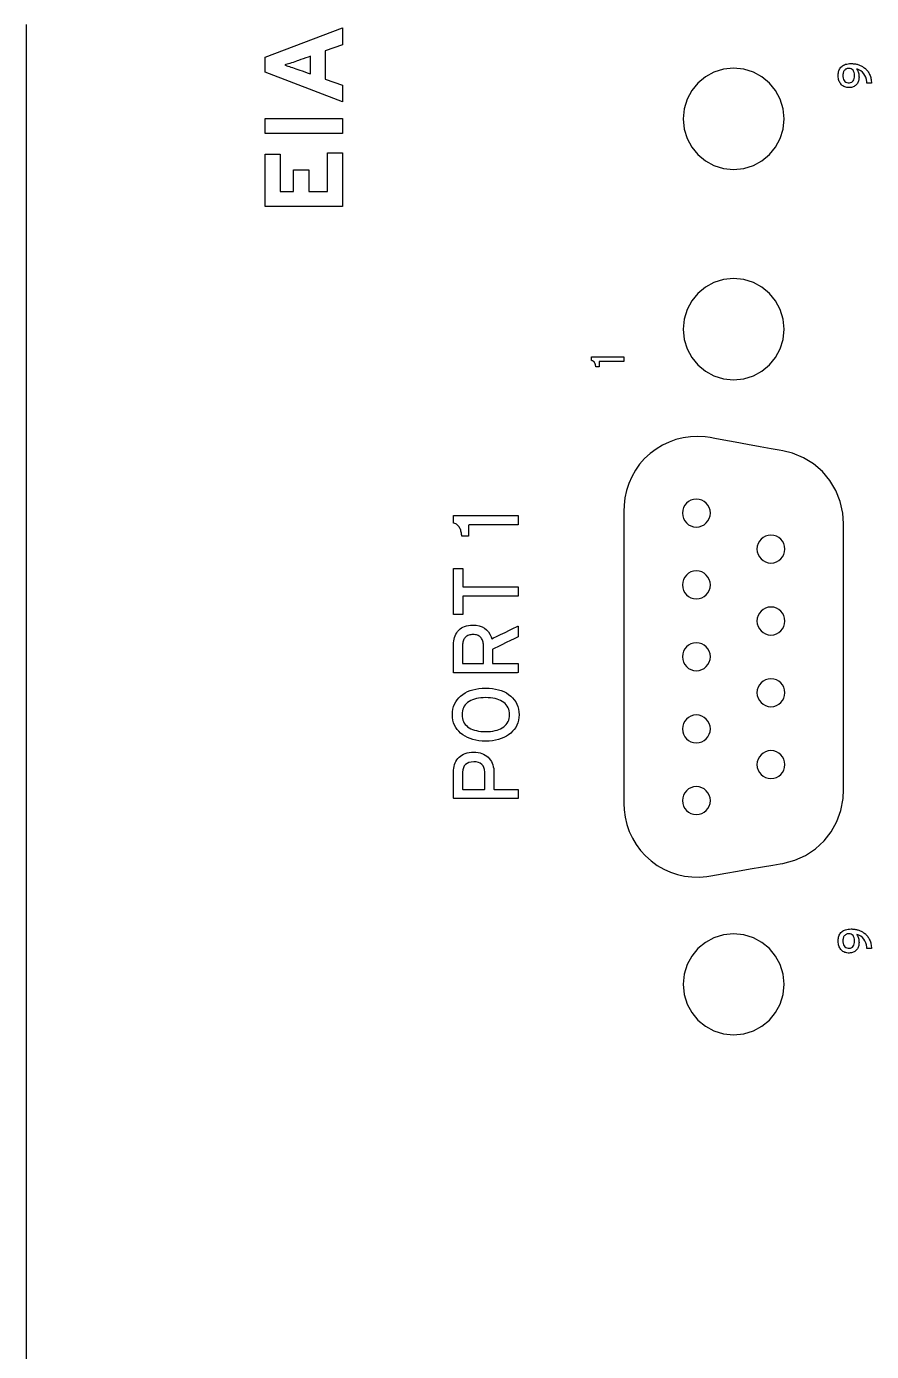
# Model space of a CAD drawing. Extents: x 1 to 47.7, y 0.2 to 33.3.
# Drawn here: x 31.778 to 33.048, y 14.841 to 16.831 of the extents above; entities that cross this region are included whole.
import ezdxf

# ---------------------------------------------------------------- set-up
doc = ezdxf.new("R2010")
doc.units = 0
doc.header["$MEASUREMENT"] = 0
doc.layers.add('4_0_____DWG', color=7, linetype='CONTINUOUS')

msp = doc.modelspace()

# ---------------------------------------------------------------- linework, layer by layer
at = {"layer": '4_0_____DWG'}
for points in [[(31.778, 14.7603), (31.778, 14.94), (31.778, 15.1177), (31.778, 15.2057), (31.778, 15.2932), (31.778, 15.3801), (31.778, 15.4665), (31.778, 15.5522), (31.778, 15.6374), (31.778, 15.7219), (31.778, 15.8059), (31.778, 15.8891), (31.778, 15.9718), (31.778, 16.0538), (31.778, 16.1351), (31.778, 16.2157), (31.778, 16.2956), (31.778, 16.3749), (31.778, 16.4534), (31.778, 16.5311), (31.778, 16.6081), (31.778, 16.6844), (31.778, 16.7599), (31.778, 16.8346)], [(32.2532, 16.8041), (32.2272, 16.7949), (32.2272, 16.7523), (32.2532, 16.7431), (32.2532, 16.7181), (32.1366, 16.7627), (32.1366, 16.7854), (32.2532, 16.8297), (32.2532, 16.8041)], [(32.2532, 16.6709), (32.1366, 16.6709), (32.1366, 16.6935), (32.2532, 16.6935), (32.2532, 16.6709)], [(32.2532, 16.5609), (32.1366, 16.5609), (32.1366, 16.6395), (32.1594, 16.6395), (32.1594, 16.5835), (32.1796, 16.5835), (32.1796, 16.6161), (32.2022, 16.6161), (32.2022, 16.5835), (32.2304, 16.5835), (32.2304, 16.6418), (32.2532, 16.6418), (32.2532, 16.5609)], [(32.434, 15.9896), (32.517, 15.9896), (32.517, 15.9755), (32.434, 15.9755), (32.434, 15.948), (32.4198, 15.948), (32.4198, 16.0171), (32.434, 16.0171), (32.434, 15.9896)]]:
    msp.add_lwpolyline(points, dxfattribs=at)
for points in [[(32.1839, 16.7794), (32.1813, 16.7785), (32.1788, 16.7776), (32.1764, 16.7768), (32.1741, 16.7761), (32.1719, 16.7754), (32.1699, 16.7748), (32.1679, 16.7742), (32.1661, 16.7737), (32.1672, 16.7732), (32.1691, 16.7726), (32.1711, 16.772), (32.1732, 16.7713), (32.1755, 16.7706), (32.1778, 16.7698), (32.1803, 16.769), (32.1829, 16.7681), (32.1842, 16.7676), (32.186, 16.767), (32.189, 16.7659), (32.1926, 16.7647), (32.1964, 16.7633), (32.2001, 16.762), (32.203, 16.761), (32.2048, 16.7603), (32.2051, 16.7604), (32.2051, 16.7623), (32.2051, 16.7657), (32.2051, 16.7702), (32.2051, 16.775), (32.2051, 16.7797), (32.2051, 16.7836), (32.2051, 16.7862), (32.2051, 16.7869), (32.2039, 16.7865), (32.2014, 16.7856), (32.198, 16.7844), (32.1941, 16.783), (32.1904, 16.7817), (32.1871, 16.7806), (32.1848, 16.7797)], [(32.841, 16.7687), (32.8257, 16.7672), (32.8114, 16.7627), (32.7985, 16.7557), (32.7873, 16.7464), (32.778, 16.7352), (32.771, 16.7223), (32.7666, 16.708), (32.765, 16.6927), (32.7666, 16.6774), (32.771, 16.6631), (32.778, 16.6502), (32.7873, 16.639), (32.7985, 16.6297), (32.8114, 16.6227), (32.8257, 16.6182), (32.841, 16.6167), (32.8563, 16.6182), (32.8706, 16.6227), (32.8835, 16.6297), (32.8947, 16.639), (32.904, 16.6502), (32.911, 16.6631), (32.9155, 16.6774), (32.917, 16.6927), (32.9155, 16.708), (32.911, 16.7223), (32.904, 16.7352), (32.8947, 16.7464), (32.8835, 16.7557), (32.8706, 16.7627), (32.8563, 16.7672)], [(33.0175, 16.7758), (33.0186, 16.7758), (33.0197, 16.7757), (33.0208, 16.7756), (33.022, 16.7755), (33.0231, 16.7754), (33.0243, 16.7752), (33.0254, 16.7749), (33.0266, 16.7747), (33.0278, 16.7743), (33.029, 16.774), (33.0302, 16.7735), (33.0313, 16.7731), (33.0325, 16.7725), (33.0336, 16.7719), (33.0347, 16.7713), (33.0358, 16.7706), (33.0369, 16.7699), (33.038, 16.7691), (33.039, 16.7683), (33.0399, 16.7674), (33.0408, 16.7665), (33.0417, 16.7654), (33.0425, 16.7644), (33.0433, 16.7632), (33.0441, 16.762), (33.0447, 16.7608), (33.0454, 16.7594), (33.046, 16.758), (33.0465, 16.7565), (33.047, 16.755), (33.0474, 16.7534), (33.0477, 16.7517), (33.0479, 16.7499), (33.0481, 16.7481), (33.0482, 16.7466), (33.0479, 16.7466), (33.0471, 16.7466), (33.0461, 16.7466), (33.0449, 16.7466), (33.0438, 16.7466), (33.0427, 16.7466), (33.0419, 16.7466), (33.0414, 16.7466), (33.0412, 16.7486), (33.0407, 16.7521), (33.0398, 16.7552), (33.0384, 16.7581), (33.0367, 16.7606), (33.0347, 16.7629), (33.0322, 16.7648), (33.0293, 16.7664), (33.0261, 16.7677), (33.0263, 16.767), (33.0271, 16.7658), (33.0277, 16.7646), (33.0283, 16.7633), (33.0287, 16.7619), (33.0291, 16.7603), (33.0293, 16.7587), (33.0294, 16.757), (33.0295, 16.7553), (33.0294, 16.7538), (33.0292, 16.7524), (33.029, 16.751), (33.0286, 16.7497), (33.0281, 16.7484), (33.0276, 16.7472), (33.0269, 16.7461), (33.0262, 16.745), (33.0253, 16.7439), (33.0243, 16.743), (33.0233, 16.7421), (33.0221, 16.7414), (33.0208, 16.7408), (33.0194, 16.7404), (33.0179, 16.74), (33.0163, 16.7398), (33.0146, 16.7397), (33.0129, 16.7397), (33.0111, 16.7399), (33.0095, 16.7403), (33.008, 16.7407), (33.0066, 16.7413), (33.0053, 16.7421), (33.0042, 16.743), (33.0031, 16.744), (33.0021, 16.7452), (33.0012, 16.7464), (33.0004, 16.7477), (32.9998, 16.7491), (32.9992, 16.7505), (32.9988, 16.752), (32.9984, 16.7536), (32.9982, 16.7553), (32.9981, 16.757), (32.9981, 16.7588), (32.9982, 16.7605), (32.9984, 16.7621), (32.9988, 16.7637), (32.9992, 16.7651), (32.9998, 16.7666), (33.0005, 16.7679), (33.0013, 16.7691), (33.0023, 16.7703), (33.0034, 16.7714), (33.0046, 16.7724), (33.006, 16.7733), (33.0075, 16.774), (33.0092, 16.7747), (33.011, 16.7751), (33.013, 16.7755), (33.0152, 16.7757)], [(33.0141, 16.7686), (33.0132, 16.7686), (33.0123, 16.7685), (33.0115, 16.7683), (33.0107, 16.768), (33.0099, 16.7676), (33.0092, 16.7672), (33.0086, 16.7667), (33.0079, 16.7661), (33.0073, 16.7654), (33.0068, 16.7646), (33.0063, 16.7638), (33.0059, 16.7629), (33.0056, 16.7618), (33.0054, 16.7608), (33.0052, 16.7596), (33.0051, 16.7584), (33.0052, 16.7563), (33.0055, 16.754), (33.0061, 16.752), (33.007, 16.7503), (33.0081, 16.749), (33.0094, 16.7479), (33.011, 16.7473), (33.0129, 16.7469), (33.0149, 16.7468), (33.0168, 16.7472), (33.0184, 16.7478), (33.0197, 16.7487), (33.0208, 16.75), (33.0217, 16.7515), (33.0222, 16.7534), (33.0226, 16.7555), (33.0226, 16.758), (33.0224, 16.7605), (33.022, 16.7626), (33.0213, 16.7644), (33.0204, 16.7659), (33.0192, 16.767), (33.0177, 16.7679), (33.016, 16.7684)], [(32.841, 16.4527), (32.8257, 16.4512), (32.8114, 16.4467), (32.7985, 16.4397), (32.7873, 16.4304), (32.778, 16.4192), (32.771, 16.4063), (32.7666, 16.392), (32.765, 16.3767), (32.7666, 16.3614), (32.771, 16.3471), (32.778, 16.3342), (32.7873, 16.323), (32.7985, 16.3137), (32.8114, 16.3067), (32.8257, 16.3023), (32.841, 16.3007), (32.8563, 16.3023), (32.8706, 16.3067), (32.8835, 16.3137), (32.8947, 16.323), (32.904, 16.3342), (32.911, 16.3471), (32.9155, 16.3614), (32.917, 16.3767), (32.9155, 16.392), (32.911, 16.4063), (32.904, 16.4192), (32.8947, 16.4304), (32.8835, 16.4397), (32.8706, 16.4467), (32.8563, 16.4512)], [(32.676, 16.3283), (32.6745, 16.3283), (32.6708, 16.3283), (32.6653, 16.3283), (32.659, 16.3283), (32.6525, 16.3283), (32.6465, 16.3283), (32.6418, 16.3283), (32.6391, 16.3283), (32.6387, 16.3282), (32.6387, 16.3276), (32.6387, 16.3266), (32.6387, 16.3253), (32.6387, 16.3238), (32.6387, 16.3224), (32.6387, 16.3212), (32.6387, 16.3203), (32.6387, 16.32), (32.6385, 16.32), (32.638, 16.32), (32.6373, 16.32), (32.6364, 16.32), (32.6355, 16.32), (32.6347, 16.32), (32.6341, 16.32), (32.6337, 16.32), (32.6336, 16.3204), (32.6336, 16.3213), (32.6334, 16.3221), (32.6333, 16.3229), (32.6331, 16.3236), (32.6328, 16.3243), (32.6326, 16.325), (32.6323, 16.3257), (32.632, 16.3264), (32.6316, 16.327), (32.6312, 16.3275), (32.6308, 16.328), (32.6303, 16.3284), (32.6297, 16.3288), (32.6291, 16.3291), (32.6285, 16.3294), (32.6278, 16.3296), (32.6274, 16.3297), (32.6274, 16.3301), (32.6274, 16.3309), (32.6274, 16.3318), (32.6274, 16.3328), (32.6274, 16.3337), (32.6274, 16.3346), (32.6274, 16.3352), (32.6274, 16.3354), (32.6292, 16.3354), (32.6342, 16.3354), (32.6413, 16.3354), (32.6495, 16.3354), (32.658, 16.3354), (32.6658, 16.3354), (32.672, 16.3354), (32.6755, 16.3354), (32.676, 16.3353), (32.676, 16.3348), (32.676, 16.3339), (32.676, 16.3328), (32.676, 16.3315), (32.676, 16.3303), (32.676, 16.3293), (32.676, 16.3286)], [(32.9151, 15.5744), (32.9328, 15.579), (32.9492, 15.5864), (32.9639, 15.5961), (32.9768, 15.608), (32.9876, 15.6218), (32.9962, 15.6372), (33.0022, 15.6539), (33.0055, 15.6717), (33.006, 15.6852), (33.006, 15.7113), (33.006, 15.7593), (33.006, 15.8219), (33.006, 15.8912), (33.006, 15.9598), (33.006, 16.0201), (33.006, 16.0644), (33.006, 16.0851), (33.005, 16.1004), (33.0012, 16.1179), (32.9946, 16.1344), (32.9856, 16.1495), (32.9744, 16.1629), (32.9611, 16.1744), (32.946, 16.1837), (32.9294, 16.1905), (32.9149, 16.194), (32.9093, 16.1951), (32.8972, 16.1973), (32.8807, 16.2003), (32.862, 16.2037), (32.8431, 16.2071), (32.826, 16.2102), (32.8129, 16.2126), (32.8058, 16.2139), (32.7984, 16.215), (32.7872, 16.2157), (32.7761, 16.2153), (32.7651, 16.2137), (32.7543, 16.211), (32.7439, 16.2073), (32.7339, 16.2025), (32.7243, 16.1967), (32.7153, 16.1899), (32.707, 16.1823), (32.6997, 16.1739), (32.6932, 16.1648), (32.6878, 16.1552), (32.6833, 16.145), (32.6798, 16.1345), (32.6775, 16.1236), (32.6762, 16.1125), (32.676, 16.1029), (32.676, 16.0744), (32.676, 16.0216), (32.676, 15.9531), (32.676, 15.877), (32.676, 15.8017), (32.676, 15.7357), (32.676, 15.6871), (32.676, 15.6644), (32.6764, 15.6547), (32.6779, 15.6436), (32.6804, 15.6328), (32.6841, 15.6223), (32.6888, 15.6122), (32.6944, 15.6027), (32.7011, 15.5938), (32.7086, 15.5855), (32.717, 15.578), (32.7262, 15.5714), (32.7358, 15.5658), (32.746, 15.5612), (32.7565, 15.5577), (32.7673, 15.5553), (32.7783, 15.554), (32.7894, 15.5538), (32.8006, 15.5547), (32.8066, 15.5556), (32.8151, 15.5571), (32.8292, 15.5595), (32.8468, 15.5626), (32.8658, 15.5659), (32.8843, 15.569), (32.9, 15.5718), (32.911, 15.5737)], [(32.785, 16.1215), (32.7808, 16.1211), (32.7768, 16.1199), (32.7733, 16.1179), (32.7702, 16.1154), (32.7676, 16.1123), (32.7657, 16.1087), (32.7644, 16.1048), (32.764, 16.1005), (32.7644, 16.0963), (32.7657, 16.0924), (32.7676, 16.0888), (32.7702, 16.0857), (32.7733, 16.0831), (32.7768, 16.0812), (32.7808, 16.0799), (32.785, 16.0795), (32.7892, 16.0799), (32.7932, 16.0812), (32.7967, 16.0831), (32.7999, 16.0857), (32.8024, 16.0888), (32.8044, 16.0924), (32.8056, 16.0963), (32.806, 16.1005), (32.8056, 16.1048), (32.8044, 16.1087), (32.8024, 16.1123), (32.7999, 16.1154), (32.7967, 16.1179), (32.7932, 16.1199), (32.7892, 16.1211)], [(32.517, 16.0828), (32.5141, 16.0828), (32.5065, 16.0828), (32.4957, 16.0828), (32.483, 16.0828), (32.4699, 16.0828), (32.458, 16.0828), (32.4486, 16.0828), (32.4432, 16.0828), (32.4424, 16.0826), (32.4424, 16.0814), (32.4424, 16.0793), (32.4424, 16.0766), (32.4424, 16.0737), (32.4424, 16.0709), (32.4424, 16.0684), (32.4424, 16.0667), (32.4424, 16.0661), (32.442, 16.0661), (32.441, 16.0661), (32.4396, 16.0661), (32.4378, 16.0661), (32.4361, 16.0661), (32.4345, 16.0661), (32.4332, 16.0661), (32.4325, 16.0661), (32.4323, 16.067), (32.4321, 16.0686), (32.4319, 16.0703), (32.4315, 16.0719), (32.4311, 16.0734), (32.4307, 16.0748), (32.4302, 16.0762), (32.4296, 16.0776), (32.4289, 16.0788), (32.4282, 16.08), (32.4274, 16.0811), (32.4265, 16.0821), (32.4255, 16.0829), (32.4244, 16.0837), (32.4232, 16.0843), (32.4219, 16.0849), (32.4205, 16.0853), (32.4198, 16.0856), (32.4198, 16.0864), (32.4198, 16.0879), (32.4198, 16.0897), (32.4198, 16.0917), (32.4198, 16.0936), (32.4198, 16.0953), (32.4198, 16.0964), (32.4198, 16.0969), (32.4235, 16.0969), (32.4334, 16.0969), (32.4475, 16.0969), (32.4641, 16.0969), (32.4811, 16.0969), (32.4967, 16.0969), (32.5089, 16.0969), (32.516, 16.0969), (32.517, 16.0967), (32.517, 16.0957), (32.517, 16.0939), (32.517, 16.0917), (32.517, 16.0892), (32.517, 16.0868), (32.517, 16.0848), (32.517, 16.0833)], [(32.897, 16.0675), (32.8928, 16.0671), (32.8888, 16.0658), (32.8853, 16.0639), (32.8822, 16.0613), (32.8796, 16.0582), (32.8777, 16.0547), (32.8764, 16.0507), (32.876, 16.0465), (32.8764, 16.0423), (32.8777, 16.0383), (32.8796, 16.0348), (32.8822, 16.0316), (32.8853, 16.0291), (32.8888, 16.0272), (32.8928, 16.0259), (32.897, 16.0255), (32.9012, 16.0259), (32.9052, 16.0272), (32.9087, 16.0291), (32.9119, 16.0316), (32.9144, 16.0348), (32.9164, 16.0383), (32.9176, 16.0423), (32.918, 16.0465), (32.9176, 16.0507), (32.9164, 16.0547), (32.9144, 16.0582), (32.9119, 16.0613), (32.9087, 16.0639), (32.9052, 16.0658), (32.9012, 16.0671)], [(32.785, 16.0137), (32.7808, 16.0133), (32.7768, 16.0121), (32.7733, 16.0101), (32.7702, 16.0075), (32.7676, 16.0044), (32.7657, 16.0009), (32.7644, 15.9969), (32.764, 15.9927), (32.7644, 15.9885), (32.7657, 15.9845), (32.7676, 15.9809), (32.7702, 15.9778), (32.7733, 15.9753), (32.7768, 15.9733), (32.7808, 15.9721), (32.785, 15.9717), (32.7892, 15.9721), (32.7932, 15.9733), (32.7967, 15.9753), (32.7999, 15.9778), (32.8024, 15.9809), (32.8044, 15.9845), (32.8056, 15.9885), (32.806, 15.9927), (32.8056, 15.9969), (32.8044, 16.0009), (32.8024, 16.0044), (32.7999, 16.0075), (32.7967, 16.0101), (32.7932, 16.0121), (32.7892, 16.0133)], [(32.897, 15.9594), (32.8928, 15.959), (32.8888, 15.9578), (32.8853, 15.9558), (32.8822, 15.9533), (32.8796, 15.9502), (32.8777, 15.9466), (32.8764, 15.9427), (32.876, 15.9384), (32.8764, 15.9342), (32.8777, 15.9302), (32.8796, 15.9267), (32.8822, 15.9236), (32.8853, 15.921), (32.8888, 15.9191), (32.8928, 15.9178), (32.897, 15.9174), (32.9012, 15.9178), (32.9052, 15.9191), (32.9087, 15.921), (32.9119, 15.9236), (32.9144, 15.9267), (32.9164, 15.9302), (32.9176, 15.9342), (32.918, 15.9384), (32.9176, 15.9427), (32.9164, 15.9466), (32.9144, 15.9502), (32.9119, 15.9533), (32.9087, 15.9558), (32.9052, 15.9578), (32.9012, 15.959)], [(32.4488, 15.9324), (32.454, 15.932), (32.4587, 15.9311), (32.4628, 15.9297), (32.4665, 15.9277), (32.4697, 15.9252), (32.4724, 15.9222), (32.4747, 15.9186), (32.4764, 15.9145), (32.4774, 15.9117), (32.4799, 15.9129), (32.4845, 15.9152), (32.4906, 15.9181), (32.4974, 15.9214), (32.5042, 15.9247), (32.5101, 15.9276), (32.5146, 15.9297), (32.5168, 15.9308), (32.517, 15.9305), (32.517, 15.9292), (32.517, 15.927), (32.517, 15.9244), (32.517, 15.9216), (32.517, 15.9189), (32.517, 15.9166), (32.517, 15.9151), (32.5169, 15.9146), (32.5153, 15.9137), (32.5113, 15.9118), (32.5057, 15.9091), (32.4992, 15.906), (32.4926, 15.9028), (32.4866, 15.8998), (32.4818, 15.8975), (32.4789, 15.8961), (32.4785, 15.8957), (32.4785, 15.8943), (32.4785, 15.8917), (32.4785, 15.8884), (32.4785, 15.8848), (32.4785, 15.8812), (32.4785, 15.878), (32.4785, 15.8757), (32.4785, 15.8747), (32.4795, 15.8746), (32.4829, 15.8746), (32.4881, 15.8746), (32.4944, 15.8746), (32.5011, 15.8746), (32.5073, 15.8746), (32.5126, 15.8746), (32.516, 15.8746), (32.517, 15.8746), (32.517, 15.8739), (32.517, 15.8724), (32.517, 15.8704), (32.517, 15.8681), (32.517, 15.8657), (32.517, 15.8635), (32.517, 15.8619), (32.517, 15.8609), (32.5158, 15.8608), (32.5087, 15.8608), (32.4966, 15.8608), (32.4813, 15.8608), (32.4645, 15.8608), (32.4482, 15.8608), (32.4341, 15.8608), (32.424, 15.8608), (32.4198, 15.8608), (32.4198, 15.8621), (32.4198, 15.866), (32.4198, 15.8717), (32.4198, 15.8785), (32.4198, 15.8857), (32.4198, 15.8924), (32.4198, 15.8978), (32.4198, 15.9013), (32.4198, 15.9029), (32.4199, 15.9058), (32.4203, 15.9085), (32.4208, 15.9112), (32.4215, 15.9137), (32.4224, 15.9162), (32.4234, 15.9185), (32.4247, 15.9207), (32.4261, 15.9228), (32.4278, 15.9247), (32.4297, 15.9265), (32.4318, 15.928), (32.4341, 15.9293), (32.4366, 15.9304), (32.4393, 15.9312), (32.4423, 15.9318), (32.4454, 15.9322)], [(32.4492, 15.9181), (32.4474, 15.918), (32.4458, 15.9178), (32.4442, 15.9175), (32.4427, 15.9171), (32.4414, 15.9165), (32.4401, 15.9159), (32.439, 15.9151), (32.4379, 15.9142), (32.437, 15.9132), (32.4362, 15.9121), (32.4354, 15.9109), (32.4348, 15.9096), (32.4343, 15.9082), (32.4339, 15.9068), (32.4337, 15.9052), (32.4335, 15.9036), (32.4335, 15.9021), (32.4335, 15.9007), (32.4335, 15.8977), (32.4335, 15.8935), (32.4335, 15.8887), (32.4335, 15.8839), (32.4335, 15.8796), (32.4335, 15.8764), (32.4335, 15.8747), (32.4341, 15.8746), (32.4368, 15.8746), (32.4411, 15.8746), (32.4464, 15.8746), (32.4519, 15.8746), (32.4571, 15.8746), (32.4614, 15.8746), (32.4642, 15.8746), (32.4648, 15.8747), (32.4648, 15.8764), (32.4648, 15.8796), (32.4648, 15.8839), (32.4648, 15.8887), (32.4648, 15.8935), (32.4648, 15.8977), (32.4648, 15.9007), (32.4648, 15.9021), (32.4648, 15.9036), (32.4646, 15.9052), (32.4644, 15.9067), (32.464, 15.9081), (32.4635, 15.9095), (32.4629, 15.9108), (32.4622, 15.912), (32.4614, 15.9131), (32.4605, 15.9141), (32.4595, 15.915), (32.4584, 15.9158), (32.4572, 15.9165), (32.4558, 15.9171), (32.4543, 15.9175), (32.4528, 15.9178), (32.4511, 15.918)], [(32.785, 15.9057), (32.7808, 15.9053), (32.7768, 15.9041), (32.7733, 15.9021), (32.7702, 15.8996), (32.7676, 15.8965), (32.7657, 15.8929), (32.7644, 15.8889), (32.764, 15.8847), (32.7644, 15.8805), (32.7657, 15.8765), (32.7676, 15.873), (32.7702, 15.8699), (32.7733, 15.8673), (32.7768, 15.8654), (32.7808, 15.8641), (32.785, 15.8637), (32.7892, 15.8641), (32.7932, 15.8654), (32.7967, 15.8673), (32.7999, 15.8699), (32.8024, 15.873), (32.8044, 15.8765), (32.8056, 15.8805), (32.806, 15.8847), (32.8056, 15.8889), (32.8044, 15.8929), (32.8024, 15.8965), (32.7999, 15.8996), (32.7967, 15.9021), (32.7932, 15.9041), (32.7892, 15.9053)], [(32.897, 15.8517), (32.8928, 15.8513), (32.8888, 15.8501), (32.8853, 15.8481), (32.8822, 15.8455), (32.8796, 15.8424), (32.8777, 15.8389), (32.8764, 15.8349), (32.876, 15.8307), (32.8764, 15.8265), (32.8777, 15.8225), (32.8796, 15.8189), (32.8822, 15.8158), (32.8853, 15.8133), (32.8888, 15.8113), (32.8928, 15.8101), (32.897, 15.8097), (32.9012, 15.8101), (32.9052, 15.8113), (32.9087, 15.8133), (32.9119, 15.8158), (32.9144, 15.8189), (32.9164, 15.8225), (32.9176, 15.8265), (32.918, 15.8307), (32.9176, 15.8349), (32.9164, 15.8389), (32.9144, 15.8424), (32.9119, 15.8455), (32.9087, 15.8481), (32.9052, 15.8501), (32.9012, 15.8513)], [(32.4683, 15.8376), (32.4735, 15.8374), (32.4784, 15.837), (32.4831, 15.8362), (32.4875, 15.8352), (32.4917, 15.8339), (32.4956, 15.8323), (32.4993, 15.8304), (32.5027, 15.8282), (32.5059, 15.8257), (32.5088, 15.823), (32.5113, 15.82), (32.5134, 15.8168), (32.5152, 15.8134), (32.5166, 15.8098), (32.5176, 15.806), (32.5182, 15.802), (32.5185, 15.7977), (32.5182, 15.7935), (32.5176, 15.7894), (32.5166, 15.7857), (32.5152, 15.7821), (32.5134, 15.7787), (32.5113, 15.7756), (32.5088, 15.7727), (32.5059, 15.77), (32.5027, 15.7676), (32.4993, 15.7653), (32.4956, 15.7634), (32.4917, 15.7617), (32.4875, 15.7604), (32.4831, 15.7593), (32.4784, 15.7585), (32.4735, 15.7581), (32.4683, 15.7579), (32.4632, 15.7581), (32.4582, 15.7585), (32.4535, 15.7593), (32.4491, 15.7604), (32.4449, 15.7617), (32.4409, 15.7634), (32.4372, 15.7653), (32.4338, 15.7676), (32.4306, 15.77), (32.4277, 15.7727), (32.4253, 15.7756), (32.4232, 15.7787), (32.4214, 15.7821), (32.4201, 15.7857), (32.4191, 15.7894), (32.4185, 15.7935), (32.4182, 15.7977), (32.4185, 15.802), (32.4191, 15.806), (32.4201, 15.8098), (32.4214, 15.8134), (32.4232, 15.8168), (32.4253, 15.82), (32.4277, 15.823), (32.4306, 15.8257), (32.4338, 15.8282), (32.4372, 15.8304), (32.4409, 15.8323), (32.4449, 15.8339), (32.4491, 15.8352), (32.4535, 15.8362), (32.4582, 15.837), (32.4632, 15.8374)], [(32.4683, 15.8233), (32.4645, 15.8232), (32.4609, 15.8229), (32.4575, 15.8225), (32.4542, 15.8218), (32.4512, 15.821), (32.4484, 15.82), (32.4457, 15.8189), (32.4433, 15.8175), (32.4411, 15.816), (32.4392, 15.8143), (32.4375, 15.8125), (32.4361, 15.8104), (32.4349, 15.8082), (32.434, 15.8058), (32.4333, 15.8033), (32.4329, 15.8006), (32.4327, 15.7977), (32.4329, 15.7949), (32.4333, 15.7922), (32.434, 15.7897), (32.4349, 15.7874), (32.4361, 15.7852), (32.4375, 15.7832), (32.4392, 15.7813), (32.4411, 15.7796), (32.4433, 15.7781), (32.4457, 15.7767), (32.4484, 15.7755), (32.4512, 15.7745), (32.4542, 15.7737), (32.4575, 15.7731), (32.4609, 15.7726), (32.4645, 15.7723), (32.4683, 15.7722), (32.4721, 15.7723), (32.4757, 15.7726), (32.4791, 15.7731), (32.4823, 15.7737), (32.4853, 15.7745), (32.4881, 15.7755), (32.4907, 15.7767), (32.4931, 15.7781), (32.4953, 15.7796), (32.4974, 15.7813), (32.4991, 15.7832), (32.5006, 15.7852), (32.5018, 15.7874), (32.5028, 15.7897), (32.5035, 15.7922), (32.5039, 15.7949), (32.504, 15.7977), (32.5039, 15.8006), (32.5035, 15.8033), (32.5028, 15.8058), (32.5018, 15.8082), (32.5006, 15.8104), (32.4991, 15.8125), (32.4974, 15.8143), (32.4953, 15.816), (32.4931, 15.8175), (32.4907, 15.8189), (32.4881, 15.82), (32.4853, 15.821), (32.4823, 15.8218), (32.4791, 15.8225), (32.4757, 15.8229), (32.4721, 15.8232)], [(32.785, 15.7973), (32.7808, 15.7969), (32.7768, 15.7957), (32.7733, 15.7937), (32.7702, 15.7912), (32.7676, 15.7881), (32.7657, 15.7845), (32.7644, 15.7806), (32.764, 15.7763), (32.7644, 15.7721), (32.7657, 15.7682), (32.7676, 15.7646), (32.7702, 15.7615), (32.7733, 15.7589), (32.7768, 15.757), (32.7808, 15.7558), (32.785, 15.7553), (32.7892, 15.7558), (32.7932, 15.757), (32.7967, 15.7589), (32.7999, 15.7615), (32.8024, 15.7646), (32.8044, 15.7682), (32.8056, 15.7721), (32.806, 15.7763), (32.8056, 15.7806), (32.8044, 15.7845), (32.8024, 15.7881), (32.7999, 15.7912), (32.7967, 15.7937), (32.7932, 15.7957), (32.7892, 15.7969)], [(32.4502, 15.7413), (32.4536, 15.7412), (32.4568, 15.7408), (32.4598, 15.7402), (32.4626, 15.7393), (32.4652, 15.7383), (32.4676, 15.737), (32.4699, 15.7354), (32.4719, 15.7337), (32.4737, 15.7317), (32.4754, 15.7296), (32.4768, 15.7273), (32.478, 15.7249), (32.4789, 15.7223), (32.4797, 15.7196), (32.4803, 15.7167), (32.4806, 15.7137), (32.4807, 15.7105), (32.4807, 15.7094), (32.4807, 15.7071), (32.4807, 15.7036), (32.4807, 15.6995), (32.4807, 15.6952), (32.4807, 15.6912), (32.4807, 15.6879), (32.4807, 15.6859), (32.4809, 15.6855), (32.4831, 15.6855), (32.4874, 15.6855), (32.4929, 15.6855), (32.4992, 15.6855), (32.5054, 15.6855), (32.5109, 15.6855), (32.5149, 15.6855), (32.5169, 15.6855), (32.517, 15.6852), (32.517, 15.684), (32.517, 15.6821), (32.517, 15.6798), (32.517, 15.6774), (32.517, 15.6751), (32.517, 15.6732), (32.517, 15.672), (32.5168, 15.6717), (32.5116, 15.6717), (32.5007, 15.6717), (32.486, 15.6717), (32.4693, 15.6717), (32.4525, 15.6717), (32.4375, 15.6717), (32.4261, 15.6717), (32.4202, 15.6717), (32.4198, 15.6724), (32.4198, 15.6756), (32.4198, 15.6808), (32.4198, 15.6872), (32.4198, 15.694), (32.4198, 15.7006), (32.4198, 15.7061), (32.4198, 15.7099), (32.4198, 15.7114), (32.4199, 15.7144), (32.4202, 15.7173), (32.4208, 15.7201), (32.4215, 15.7227), (32.4224, 15.7252), (32.4236, 15.7275), (32.4249, 15.7298), (32.4265, 15.7318), (32.4283, 15.7338), (32.4303, 15.7355), (32.4325, 15.737), (32.4349, 15.7383), (32.4376, 15.7394), (32.4404, 15.7402), (32.4435, 15.7408), (32.4467, 15.7412)], [(32.4502, 15.727), (32.4464, 15.7266), (32.4431, 15.7259), (32.4403, 15.7246), (32.4379, 15.7229), (32.4361, 15.7208), (32.4347, 15.7181), (32.4339, 15.7151), (32.4335, 15.7116), (32.4335, 15.7101), (32.4335, 15.7077), (32.4335, 15.704), (32.4335, 15.6995), (32.4335, 15.6949), (32.4335, 15.6907), (32.4335, 15.6875), (32.4335, 15.6857), (32.434, 15.6855), (32.4368, 15.6855), (32.4415, 15.6855), (32.4472, 15.6855), (32.4533, 15.6855), (32.4591, 15.6855), (32.4637, 15.6855), (32.4665, 15.6855), (32.467, 15.6857), (32.467, 15.6875), (32.467, 15.6907), (32.467, 15.6949), (32.467, 15.6995), (32.467, 15.704), (32.467, 15.7077), (32.467, 15.7101), (32.467, 15.7116), (32.4666, 15.7152), (32.4657, 15.7183), (32.4643, 15.7209), (32.4625, 15.7231), (32.4601, 15.7248), (32.4573, 15.726), (32.454, 15.7267)], [(32.897, 15.7437), (32.8928, 15.7433), (32.8888, 15.7421), (32.8853, 15.7401), (32.8822, 15.7376), (32.8796, 15.7345), (32.8777, 15.7309), (32.8764, 15.727), (32.876, 15.7227), (32.8764, 15.7185), (32.8777, 15.7146), (32.8796, 15.711), (32.8822, 15.7079), (32.8853, 15.7053), (32.8888, 15.7034), (32.8928, 15.7021), (32.897, 15.7017), (32.9012, 15.7021), (32.9052, 15.7034), (32.9087, 15.7053), (32.9119, 15.7079), (32.9144, 15.711), (32.9164, 15.7146), (32.9176, 15.7185), (32.918, 15.7227), (32.9176, 15.727), (32.9164, 15.7309), (32.9144, 15.7345), (32.9119, 15.7376), (32.9087, 15.7401), (32.9052, 15.7421), (32.9012, 15.7433)], [(32.785, 15.6897), (32.7808, 15.6892), (32.7768, 15.688), (32.7733, 15.6861), (32.7702, 15.6835), (32.7676, 15.6804), (32.7657, 15.6768), (32.7644, 15.6729), (32.764, 15.6687), (32.7644, 15.6644), (32.7657, 15.6605), (32.7676, 15.6569), (32.7702, 15.6538), (32.7733, 15.6513), (32.7768, 15.6493), (32.7808, 15.6481), (32.785, 15.6477), (32.7892, 15.6481), (32.7932, 15.6493), (32.7967, 15.6513), (32.7999, 15.6538), (32.8024, 15.6569), (32.8044, 15.6605), (32.8056, 15.6644), (32.806, 15.6687), (32.8056, 15.6729), (32.8044, 15.6768), (32.8024, 15.6804), (32.7999, 15.6835), (32.7967, 15.6861), (32.7932, 15.688), (32.7892, 15.6892)], [(32.841, 15.4687), (32.8257, 15.4672), (32.8114, 15.4627), (32.7985, 15.4557), (32.7873, 15.4464), (32.778, 15.4352), (32.771, 15.4223), (32.7666, 15.408), (32.765, 15.3927), (32.7666, 15.3774), (32.771, 15.3631), (32.778, 15.3502), (32.7873, 15.339), (32.7985, 15.3297), (32.8114, 15.3227), (32.8257, 15.3182), (32.841, 15.3167), (32.8563, 15.3182), (32.8706, 15.3227), (32.8835, 15.3297), (32.8947, 15.339), (32.904, 15.3502), (32.911, 15.3631), (32.9155, 15.3774), (32.917, 15.3927), (32.9155, 15.408), (32.911, 15.4223), (32.904, 15.4352), (32.8947, 15.4464), (32.8835, 15.4557), (32.8706, 15.4627), (32.8563, 15.4672)], [(33.0175, 15.4758), (33.0186, 15.4758), (33.0197, 15.4757), (33.0208, 15.4756), (33.022, 15.4755), (33.0231, 15.4754), (33.0243, 15.4752), (33.0254, 15.4749), (33.0266, 15.4747), (33.0278, 15.4744), (33.029, 15.474), (33.0302, 15.4735), (33.0313, 15.4731), (33.0325, 15.4725), (33.0336, 15.4719), (33.0347, 15.4713), (33.0358, 15.4706), (33.0369, 15.4699), (33.038, 15.4691), (33.039, 15.4683), (33.0399, 15.4674), (33.0408, 15.4665), (33.0417, 15.4654), (33.0425, 15.4644), (33.0433, 15.4632), (33.0441, 15.462), (33.0447, 15.4608), (33.0454, 15.4594), (33.046, 15.458), (33.0465, 15.4565), (33.047, 15.455), (33.0474, 15.4534), (33.0477, 15.4517), (33.0479, 15.4499), (33.0481, 15.4481), (33.0482, 15.4466), (33.0479, 15.4466), (33.0471, 15.4466), (33.0461, 15.4466), (33.0449, 15.4466), (33.0438, 15.4466), (33.0427, 15.4466), (33.0419, 15.4466), (33.0414, 15.4466), (33.0412, 15.4486), (33.0407, 15.4521), (33.0398, 15.4552), (33.0384, 15.4581), (33.0367, 15.4606), (33.0347, 15.4629), (33.0322, 15.4648), (33.0293, 15.4664), (33.0261, 15.4677), (33.0263, 15.467), (33.0271, 15.4658), (33.0277, 15.4646), (33.0283, 15.4633), (33.0287, 15.4619), (33.0291, 15.4603), (33.0293, 15.4587), (33.0294, 15.457), (33.0295, 15.4553), (33.0294, 15.4538), (33.0292, 15.4524), (33.029, 15.451), (33.0286, 15.4497), (33.0281, 15.4484), (33.0276, 15.4472), (33.0269, 15.4461), (33.0262, 15.445), (33.0253, 15.4439), (33.0243, 15.443), (33.0233, 15.4421), (33.0221, 15.4414), (33.0208, 15.4408), (33.0194, 15.4404), (33.0179, 15.44), (33.0163, 15.4398), (33.0146, 15.4397), (33.0129, 15.4397), (33.0111, 15.4399), (33.0095, 15.4403), (33.008, 15.4407), (33.0066, 15.4414), (33.0053, 15.4421), (33.0042, 15.443), (33.0031, 15.444), (33.0021, 15.4452), (33.0012, 15.4464), (33.0004, 15.4477), (32.9998, 15.4491), (32.9992, 15.4505), (32.9988, 15.452), (32.9984, 15.4536), (32.9982, 15.4553), (32.9981, 15.457), (32.9981, 15.4588), (32.9982, 15.4605), (32.9984, 15.4621), (32.9988, 15.4637), (32.9992, 15.4652), (32.9998, 15.4666), (33.0005, 15.4679), (33.0013, 15.4692), (33.0023, 15.4703), (33.0034, 15.4715), (33.0046, 15.4724), (33.006, 15.4733), (33.0075, 15.474), (33.0092, 15.4747), (33.011, 15.4751), (33.013, 15.4755), (33.0152, 15.4757)], [(33.0141, 15.4686), (33.0132, 15.4686), (33.0123, 15.4685), (33.0115, 15.4683), (33.0107, 15.468), (33.0099, 15.4676), (33.0092, 15.4672), (33.0086, 15.4667), (33.0079, 15.4661), (33.0073, 15.4654), (33.0068, 15.4646), (33.0063, 15.4638), (33.0059, 15.4629), (33.0056, 15.4619), (33.0054, 15.4608), (33.0052, 15.4596), (33.0051, 15.4584), (33.0052, 15.4563), (33.0055, 15.454), (33.0061, 15.452), (33.007, 15.4503), (33.0081, 15.449), (33.0094, 15.448), (33.011, 15.4473), (33.0129, 15.4469), (33.0149, 15.4469), (33.0168, 15.4472), (33.0184, 15.4478), (33.0197, 15.4487), (33.0208, 15.45), (33.0217, 15.4515), (33.0222, 15.4534), (33.0226, 15.4556), (33.0226, 15.458), (33.0224, 15.4605), (33.022, 15.4626), (33.0213, 15.4644), (33.0204, 15.4659), (33.0192, 15.467), (33.0177, 15.4679), (33.016, 15.4684)]]:
    msp.add_lwpolyline(points, close=True, dxfattribs=at)

doc.saveas('drawing.dxf')
